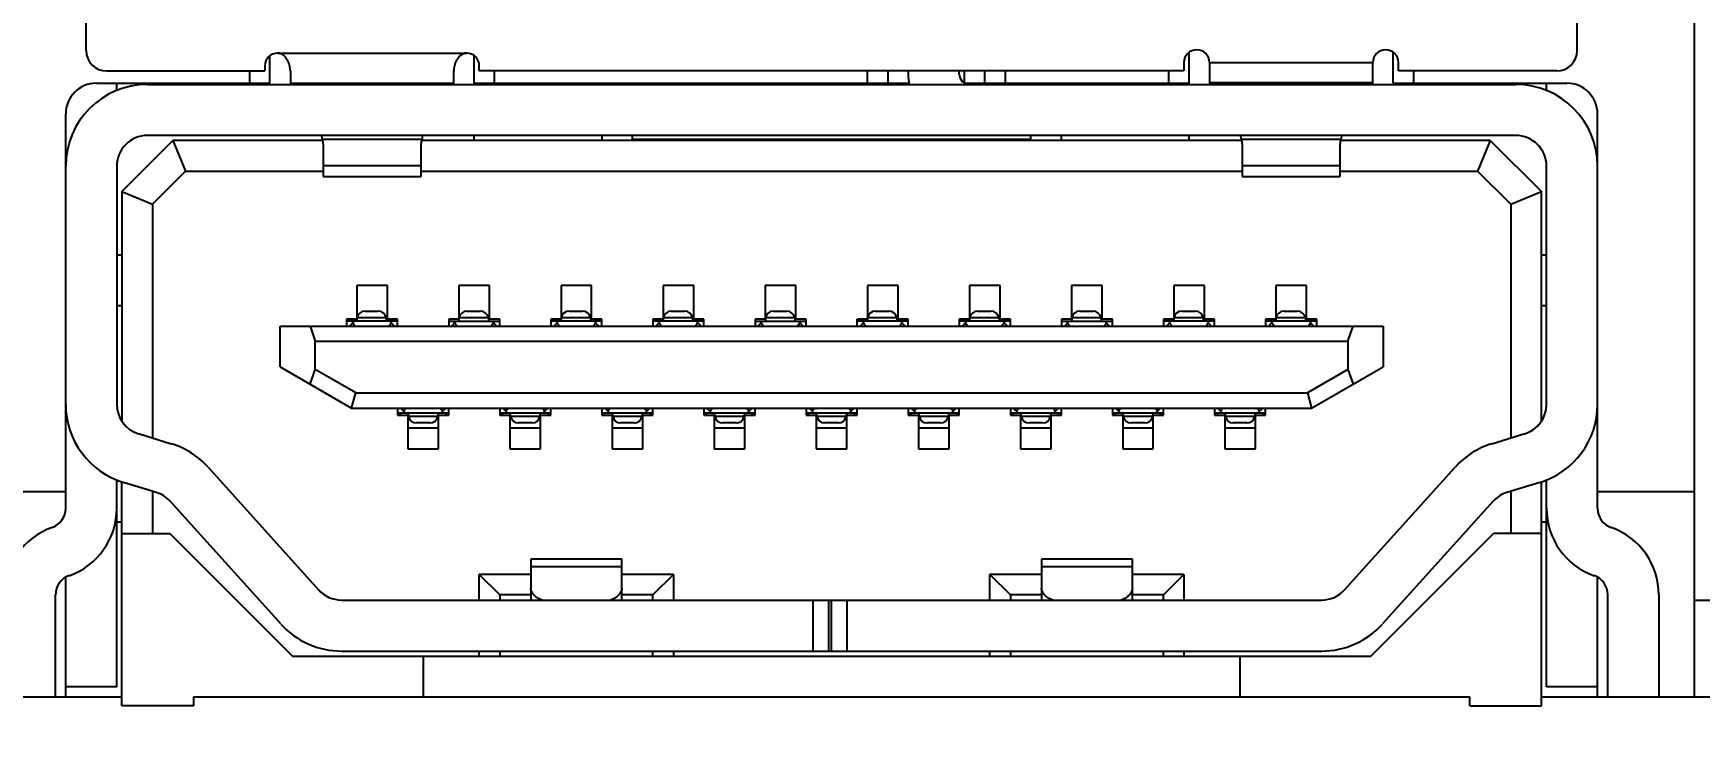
# Model space of a CAD drawing. Header units: millimetres. Extents: x 15 to 418, y 12 to 300.
# Drawn here: x 146.98 to 163.3, y 75.29 to 82.27 of the extents above; entities that cross this region are included whole.
import ezdxf

# ---------------------------------------------------------------- set-up
doc = ezdxf.new("R2010")
doc.units = ezdxf.units.MM
doc.header["$LTSCALE"] = 23.1
doc.layers.get('0').update_dxf_attribs({"linetype": 'CONTINUOUS'})
doc.styles.get("Standard").update_dxf_attribs({"font": 'txt', "width": 0.8})
doc.dimstyles.new('DIMSTYLE_1', dxfattribs={"dimtxt": 4, "dimasz": 4, "dimexe": 0.5, "dimexo": 0.0625, "dimgap": 1, "dimtad": 0, "dimtih": 1, "dimtoh": 1, "dimdec": 1, "dimdsep": 46, "dimtxsty": 'Standard', "dimblk": '_FILLED', "dimblk1": '_FILLED', "dimblk2": '_FILLED', "dimcen": 0.09, "dimadec": 0, "dimazin": 0, "dimtol": 1, "dimtp": 0.5, "dimtm": 0.5, "dimtfac": 1, "dimtdec": 1, "dimtofl": 0, "dimtmove": 0, "dimatfit": 3, "dimldrblk": '_FILLED', "dimfxl": 0, "dimtolj": 1, "dimarcsym": 0})

# ---------------------------------------------------------------- blocks, each defined once
blk = doc.blocks.new('_FILLED')
at = {"color": 0, "linetype": 'ByBlock'}
blk.add_solid([(0, 0), (-1, 0.25), (-1, -0.25)], dxfattribs=at)
blk = doc.blocks.new('*D1')
at = {"color": 2, "linetype": 'Continuous', "transparency": 16777216}
for p, q in [((162.164, 95.259), (203.143, 95.259)), ((202.643, 95.259), (202.643, 75.813)), ((202.643, 56.367), (202.643, 75.813)), ((184.164, 56.367), (203.143, 56.367))]:
    blk.add_line(p, q, dxfattribs=at)
at = {"color": 2, "linetype": 'Continuous', "transparency": 16777216, "xscale": 4, "yscale": 4, "zscale": 4}
for p, rotation in [((202.643, 95.259), 90), ((202.643, 56.367), 270)]:
    blk.add_blockref('_FILLED', p, dxfattribs=dict(at, rotation=rotation))

msp = doc.modelspace()

# ---------------------------------------------------------------- linework, layer by layer
at = {"color": 6, "linetype": 'Continuous'}
for p, q in [((163.251, 75.767), (163.251, 93.659)), ((147.501, 82.099), (147.501, 86.049)), ((162.101, 82.099), (162.101, 86.049)), ((158.301, 81.767), (158.301, 82.08)), ((160.301, 81.779), (160.301, 82.08)), ((149.251, 81.949), (149.251, 81.899)), ((149.301, 81.779), (149.301, 82.046)), ((149.376, 82.074), (151.226, 82.074)), ((151.301, 81.767), (151.301, 82.046)), ((151.351, 81.899), (151.351, 81.949)), ((158.251, 81.982), (158.251, 81.899)), ((158.501, 81.982), (158.501, 81.767)), ((158.501, 81.982), (160.101, 81.982)), ((160.101, 81.767), (160.101, 81.982)), ((160.351, 81.899), (160.351, 81.982)), ((147.601, 81.779), (149.301, 81.779)), ((147.701, 81.899), (149.251, 81.899)), ((147.801, 81.709), (147.801, 81.779)), ((148.101, 81.767), (161.501, 81.767)), ((149.101, 81.899), (149.101, 81.779)), ((149.501, 81.897), (149.501, 81.767)), ((151.101, 81.775), (149.501, 81.775)), ((151.101, 81.767), (151.101, 81.897)), ((151.301, 81.779), (155.551, 81.779)), ((158.251, 81.899), (151.351, 81.899)), ((151.501, 81.779), (151.501, 81.899)), ((152.551, 81.779), (152.551, 81.767)), ((152.851, 81.779), (152.851, 81.767)), ((155.151, 81.779), (155.151, 81.899)), ((155.351, 81.899), (155.351, 81.779)), ((155.551, 81.899), (155.551, 81.867)), ((156.051, 81.867), (156.051, 81.899)), ((156.101, 81.779), (156.101, 81.899)), ((156.106, 81.779), (158.301, 81.779)), ((156.301, 81.779), (156.301, 81.899)), ((156.501, 81.899), (156.501, 81.779)), ((156.751, 81.767), (156.751, 81.779)), ((157.051, 81.767), (157.051, 81.779)), ((158.101, 81.899), (158.101, 81.779)), ((160.101, 81.783), (158.501, 81.783)), ((160.301, 81.779), (162.001, 81.779)), ((161.901, 81.899), (160.351, 81.899)), ((160.501, 81.779), (160.501, 81.899)), ((161.801, 81.709), (161.801, 81.779)), ((147.301, 77.615), (147.301, 81.479)), ((162.301, 77.615), (162.301, 81.479)), ((161.501, 81.267), (148.101, 81.267)), ((151.301, 81.217), (151.301, 81.267)), ((152.551, 81.267), (152.551, 81.217)), ((152.851, 81.229), (152.851, 81.267)), ((156.751, 81.229), (156.751, 81.267)), ((157.051, 81.217), (157.051, 81.267)), ((158.301, 81.217), (158.301, 81.267)), ((147.851, 80.717), (148.351, 81.217)), ((148.351, 81.217), (148.475, 80.917)), ((149.814, 81.217), (148.351, 81.217)), ((149.814, 81.227), (149.821, 81.172)), ((150.788, 81.227), (149.814, 81.227)), ((149.821, 81.172), (149.821, 80.867)), ((150.781, 81.172), (150.788, 81.227)), ((150.781, 80.867), (150.781, 81.172)), ((158.814, 81.217), (150.788, 81.217)), ((152.839, 81.217), (152.851, 81.229)), ((156.751, 81.229), (152.851, 81.229)), ((156.751, 81.229), (156.763, 81.217)), ((159.788, 81.227), (158.814, 81.227)), ((158.814, 81.227), (158.821, 81.172)), ((158.821, 81.172), (158.821, 80.867)), ((159.781, 81.172), (159.788, 81.227)), ((159.781, 80.867), (159.781, 81.172)), ((161.251, 81.217), (159.788, 81.217)), ((161.251, 81.217), (161.127, 80.917)), ((161.251, 81.217), (161.751, 80.717)), ((147.801, 80.967), (147.801, 78.633)), ((149.821, 80.974), (150.781, 80.974)), ((158.821, 80.974), (159.781, 80.974)), ((161.801, 78.633), (161.801, 80.967)), ((148.151, 80.593), (148.475, 80.917)), ((148.475, 80.917), (149.821, 80.917)), ((149.821, 80.867), (150.781, 80.867)), ((150.781, 80.917), (158.821, 80.917)), ((158.821, 80.867), (159.781, 80.867)), ((159.781, 80.917), (161.127, 80.917)), ((161.127, 80.917), (161.451, 80.593)), ((147.851, 80.717), (147.851, 78.472)), ((147.851, 80.717), (148.151, 80.593)), ((161.451, 80.593), (161.751, 80.717)), ((161.751, 78.472), (161.751, 80.717)), ((148.151, 80.593), (148.151, 78.304)), ((161.451, 80.593), (161.451, 78.304)), ((147.801, 80.097), (147.851, 80.097)), ((161.751, 80.097), (161.801, 80.097)), ((150.151, 79.797), (150.151, 79.467)), ((150.451, 79.797), (150.151, 79.797)), ((150.451, 79.467), (150.451, 79.797)), ((151.151, 79.797), (151.151, 79.467)), ((151.451, 79.797), (151.151, 79.797)), ((151.451, 79.467), (151.451, 79.797)), ((152.151, 79.797), (152.151, 79.467)), ((152.451, 79.797), (152.151, 79.797)), ((152.451, 79.467), (152.451, 79.797)), ((153.151, 79.797), (153.151, 79.467)), ((153.451, 79.797), (153.151, 79.797)), ((153.451, 79.467), (153.451, 79.797)), ((154.151, 79.797), (154.151, 79.467)), ((154.451, 79.797), (154.151, 79.797)), ((154.451, 79.467), (154.451, 79.797)), ((155.151, 79.797), (155.151, 79.467)), ((155.451, 79.797), (155.151, 79.797)), ((155.451, 79.467), (155.451, 79.797)), ((156.151, 79.797), (156.151, 79.467)), ((156.451, 79.797), (156.151, 79.797)), ((156.451, 79.467), (156.451, 79.797)), ((157.151, 79.797), (157.151, 79.467)), ((157.451, 79.797), (157.151, 79.797)), ((157.451, 79.467), (157.451, 79.797)), ((158.151, 79.797), (158.151, 79.467)), ((158.451, 79.797), (158.151, 79.797)), ((158.451, 79.467), (158.451, 79.797)), ((159.151, 79.797), (159.151, 79.467)), ((159.451, 79.797), (159.151, 79.797)), ((159.451, 79.467), (159.451, 79.797)), ((147.851, 79.597), (147.801, 79.597)), ((150.051, 79.467), (150.051, 79.401)), ((150.151, 79.467), (150.051, 79.467)), ((150.44, 79.481), (150.152, 79.481)), ((150.152, 79.467), (150.152, 79.447)), ((150.231, 79.547), (150.361, 79.547)), ((150.44, 79.481), (150.44, 79.447)), ((150.551, 79.467), (150.451, 79.467)), ((150.551, 79.401), (150.551, 79.467)), ((151.051, 79.467), (151.051, 79.401)), ((151.151, 79.467), (151.051, 79.467)), ((151.44, 79.481), (151.152, 79.481)), ((151.152, 79.467), (151.152, 79.447)), ((151.231, 79.547), (151.361, 79.547)), ((151.44, 79.481), (151.44, 79.447)), ((151.551, 79.467), (151.451, 79.467)), ((151.551, 79.401), (151.551, 79.467)), ((152.051, 79.467), (152.051, 79.401)), ((152.151, 79.467), (152.051, 79.467)), ((152.44, 79.481), (152.152, 79.481)), ((152.152, 79.467), (152.152, 79.447)), ((152.231, 79.547), (152.361, 79.547)), ((152.44, 79.481), (152.44, 79.447)), ((152.551, 79.467), (152.451, 79.467)), ((152.551, 79.401), (152.551, 79.467)), ((153.051, 79.467), (153.051, 79.401)), ((153.151, 79.467), (153.051, 79.467)), ((153.44, 79.481), (153.152, 79.481)), ((153.152, 79.467), (153.152, 79.447)), ((153.231, 79.547), (153.361, 79.547)), ((153.44, 79.481), (153.44, 79.447)), ((153.551, 79.467), (153.451, 79.467)), ((153.551, 79.401), (153.551, 79.467)), ((154.051, 79.467), (154.051, 79.401)), ((154.151, 79.467), (154.051, 79.467)), ((154.44, 79.481), (154.152, 79.481)), ((154.152, 79.467), (154.152, 79.447)), ((154.231, 79.547), (154.361, 79.547)), ((154.44, 79.481), (154.44, 79.447)), ((154.551, 79.467), (154.451, 79.467)), ((154.551, 79.401), (154.551, 79.467)), ((155.051, 79.401), (155.051, 79.467)), ((155.151, 79.467), (155.051, 79.467)), ((155.44, 79.481), (155.152, 79.481)), ((155.152, 79.467), (155.152, 79.447)), ((155.231, 79.547), (155.361, 79.547)), ((155.44, 79.481), (155.44, 79.447)), ((155.551, 79.467), (155.451, 79.467)), ((155.551, 79.401), (155.551, 79.467)), ((156.051, 79.467), (156.051, 79.401)), ((156.151, 79.467), (156.051, 79.467)), ((156.44, 79.481), (156.152, 79.481)), ((156.152, 79.467), (156.152, 79.447)), ((156.231, 79.547), (156.361, 79.547)), ((156.44, 79.481), (156.44, 79.447)), ((156.551, 79.467), (156.451, 79.467)), ((156.551, 79.401), (156.551, 79.467)), ((157.051, 79.467), (157.051, 79.401)), ((157.151, 79.467), (157.051, 79.467)), ((157.44, 79.481), (157.152, 79.481)), ((157.152, 79.467), (157.152, 79.447)), ((157.231, 79.547), (157.361, 79.547)), ((157.44, 79.481), (157.44, 79.447)), ((157.551, 79.467), (157.451, 79.467)), ((157.551, 79.401), (157.551, 79.467)), ((158.051, 79.467), (158.051, 79.401)), ((158.151, 79.467), (158.051, 79.467)), ((158.44, 79.481), (158.152, 79.481)), ((158.152, 79.467), (158.152, 79.447)), ((158.231, 79.547), (158.361, 79.547)), ((158.44, 79.481), (158.44, 79.447)), ((158.551, 79.467), (158.451, 79.467)), ((158.551, 79.401), (158.551, 79.467)), ((159.051, 79.467), (159.051, 79.401)), ((159.151, 79.467), (159.051, 79.467)), ((159.44, 79.481), (159.152, 79.481)), ((159.152, 79.467), (159.152, 79.447)), ((159.231, 79.547), (159.361, 79.547)), ((159.44, 79.481), (159.44, 79.447)), ((159.551, 79.467), (159.451, 79.467)), ((159.551, 79.401), (159.551, 79.467)), ((161.801, 79.597), (161.751, 79.597)), ((149.401, 79.001), (149.401, 79.401)), ((149.401, 79.401), (160.201, 79.401)), ((149.694, 79.401), (149.745, 79.251)), ((150.551, 79.447), (150.051, 79.447)), ((150.08, 79.401), (150.126, 79.447)), ((150.133, 79.401), (150.111, 79.432)), ((150.491, 79.432), (150.469, 79.401)), ((150.522, 79.401), (150.476, 79.447)), ((151.051, 79.447), (151.551, 79.447)), ((151.08, 79.401), (151.126, 79.447)), ((151.111, 79.432), (151.133, 79.401)), ((151.469, 79.401), (151.491, 79.432)), ((151.476, 79.447), (151.522, 79.401)), ((152.551, 79.447), (152.051, 79.447)), ((152.08, 79.401), (152.126, 79.447)), ((152.133, 79.401), (152.111, 79.432)), ((152.491, 79.432), (152.469, 79.401)), ((152.522, 79.401), (152.476, 79.447)), ((153.551, 79.447), (153.051, 79.447)), ((153.08, 79.401), (153.126, 79.447)), ((153.133, 79.401), (153.111, 79.432)), ((153.491, 79.432), (153.469, 79.401)), ((153.522, 79.401), (153.476, 79.447)), ((154.051, 79.447), (154.551, 79.447)), ((154.08, 79.401), (154.126, 79.447)), ((154.111, 79.432), (154.133, 79.401)), ((154.469, 79.401), (154.491, 79.432)), ((154.476, 79.447), (154.522, 79.401)), ((155.551, 79.447), (155.051, 79.447)), ((155.08, 79.401), (155.126, 79.447)), ((155.133, 79.401), (155.111, 79.432)), ((155.491, 79.432), (155.469, 79.401)), ((155.522, 79.401), (155.476, 79.447)), ((156.551, 79.447), (156.051, 79.447)), ((156.08, 79.401), (156.126, 79.447)), ((156.133, 79.401), (156.111, 79.432)), ((156.491, 79.432), (156.469, 79.401)), ((156.522, 79.401), (156.476, 79.447)), ((157.051, 79.447), (157.551, 79.447)), ((157.08, 79.401), (157.126, 79.447)), ((157.111, 79.432), (157.133, 79.401)), ((157.469, 79.401), (157.491, 79.432)), ((157.476, 79.447), (157.522, 79.401)), ((158.551, 79.447), (158.051, 79.447)), ((158.08, 79.401), (158.126, 79.447)), ((158.133, 79.401), (158.111, 79.432)), ((158.491, 79.432), (158.469, 79.401)), ((158.522, 79.401), (158.476, 79.447)), ((159.551, 79.447), (159.051, 79.447)), ((159.08, 79.401), (159.126, 79.447)), ((159.133, 79.401), (159.111, 79.432)), ((159.491, 79.432), (159.469, 79.401)), ((159.522, 79.401), (159.476, 79.447)), ((159.857, 79.251), (159.908, 79.401)), ((160.201, 79.401), (160.201, 79.001)), ((149.745, 78.975), (149.745, 79.251)), ((149.745, 79.251), (159.857, 79.251)), ((159.857, 79.251), (159.857, 78.975)), ((149.401, 79.001), (150.101, 78.597)), ((149.694, 78.832), (149.745, 78.975)), ((150.141, 78.747), (149.745, 78.975)), ((159.857, 78.975), (159.461, 78.747)), ((159.501, 78.597), (160.201, 79.001)), ((159.857, 78.975), (159.908, 78.832)), ((150.101, 78.597), (150.141, 78.747)), ((150.141, 78.747), (159.461, 78.747)), ((159.461, 78.747), (159.501, 78.597)), ((150.101, 78.597), (159.501, 78.597)), ((150.551, 78.597), (150.551, 78.527)), ((150.551, 78.551), (151.051, 78.551)), ((150.551, 78.527), (150.651, 78.527)), ((150.576, 78.551), (150.576, 78.527)), ((150.58, 78.597), (150.626, 78.551)), ((150.633, 78.597), (150.611, 78.566)), ((150.651, 78.551), (150.657, 78.517)), ((150.651, 78.527), (150.651, 78.197)), ((150.657, 78.517), (150.945, 78.517)), ((150.945, 78.517), (150.951, 78.551)), ((150.951, 78.197), (150.951, 78.527)), ((150.951, 78.527), (151.051, 78.527)), ((150.991, 78.566), (150.969, 78.597)), ((150.976, 78.551), (151.022, 78.597)), ((151.026, 78.527), (151.026, 78.551)), ((151.051, 78.527), (151.051, 78.597)), ((151.551, 78.597), (151.551, 78.527)), ((151.551, 78.551), (152.051, 78.551)), ((151.551, 78.527), (151.651, 78.527)), ((151.576, 78.551), (151.576, 78.527)), ((151.58, 78.597), (151.626, 78.551)), ((151.633, 78.597), (151.611, 78.566)), ((151.651, 78.551), (151.657, 78.517)), ((151.651, 78.527), (151.651, 78.197)), ((151.657, 78.517), (151.945, 78.517)), ((151.945, 78.517), (151.951, 78.551)), ((151.951, 78.197), (151.951, 78.527)), ((151.951, 78.527), (152.051, 78.527)), ((151.991, 78.566), (151.969, 78.597)), ((151.976, 78.551), (152.022, 78.597)), ((152.026, 78.527), (152.026, 78.551)), ((152.051, 78.527), (152.051, 78.597)), ((152.551, 78.597), (152.551, 78.527)), ((152.551, 78.551), (153.051, 78.551)), ((152.551, 78.527), (152.651, 78.527)), ((152.576, 78.551), (152.576, 78.527)), ((152.58, 78.597), (152.626, 78.551)), ((152.633, 78.597), (152.611, 78.566)), ((152.651, 78.551), (152.657, 78.517)), ((152.651, 78.527), (152.651, 78.197)), ((152.657, 78.517), (152.945, 78.517)), ((152.945, 78.517), (152.951, 78.551)), ((152.951, 78.197), (152.951, 78.527)), ((152.951, 78.527), (153.051, 78.527)), ((152.991, 78.566), (152.969, 78.597)), ((152.976, 78.551), (153.022, 78.597)), ((153.026, 78.527), (153.026, 78.551)), ((153.051, 78.527), (153.051, 78.597)), ((153.551, 78.597), (153.551, 78.527)), ((153.551, 78.551), (154.051, 78.551)), ((153.551, 78.527), (153.651, 78.527)), ((153.576, 78.551), (153.576, 78.527)), ((153.58, 78.597), (153.626, 78.551)), ((153.633, 78.597), (153.611, 78.566)), ((153.651, 78.551), (153.657, 78.517)), ((153.651, 78.527), (153.651, 78.197)), ((153.657, 78.517), (153.945, 78.517)), ((153.945, 78.517), (153.951, 78.551)), ((153.951, 78.197), (153.951, 78.527)), ((153.951, 78.527), (154.051, 78.527)), ((153.991, 78.566), (153.969, 78.597)), ((153.976, 78.551), (154.022, 78.597)), ((154.026, 78.527), (154.026, 78.551)), ((154.051, 78.527), (154.051, 78.597)), ((154.551, 78.597), (154.551, 78.527)), ((154.551, 78.551), (155.051, 78.551)), ((154.551, 78.527), (154.651, 78.527)), ((154.576, 78.551), (154.576, 78.527)), ((154.58, 78.597), (154.626, 78.551)), ((154.633, 78.597), (154.611, 78.566)), ((154.651, 78.551), (154.657, 78.517)), ((154.651, 78.527), (154.651, 78.197)), ((154.657, 78.517), (154.945, 78.517)), ((154.945, 78.517), (154.951, 78.551)), ((154.951, 78.197), (154.951, 78.527)), ((154.951, 78.527), (155.051, 78.527)), ((154.991, 78.566), (154.969, 78.597)), ((154.976, 78.551), (155.022, 78.597)), ((155.026, 78.527), (155.026, 78.551)), ((155.051, 78.527), (155.051, 78.597)), ((155.551, 78.597), (155.551, 78.527)), ((155.551, 78.551), (156.051, 78.551)), ((155.551, 78.527), (155.651, 78.527)), ((155.576, 78.551), (155.576, 78.527)), ((155.58, 78.597), (155.626, 78.551)), ((155.633, 78.597), (155.611, 78.566)), ((155.651, 78.551), (155.657, 78.517)), ((155.651, 78.527), (155.651, 78.197)), ((155.657, 78.517), (155.945, 78.517)), ((155.945, 78.517), (155.951, 78.551)), ((155.951, 78.197), (155.951, 78.527)), ((155.951, 78.527), (156.051, 78.527)), ((155.991, 78.566), (155.969, 78.597)), ((155.976, 78.551), (156.022, 78.597)), ((156.026, 78.527), (156.026, 78.551)), ((156.051, 78.527), (156.051, 78.597)), ((156.551, 78.597), (156.551, 78.527)), ((156.551, 78.551), (157.051, 78.551)), ((156.551, 78.527), (156.651, 78.527)), ((156.576, 78.551), (156.576, 78.527)), ((156.58, 78.597), (156.626, 78.551)), ((156.633, 78.597), (156.611, 78.566)), ((156.651, 78.551), (156.657, 78.517)), ((156.651, 78.527), (156.651, 78.197)), ((156.657, 78.517), (156.945, 78.517)), ((156.945, 78.517), (156.951, 78.551)), ((156.951, 78.197), (156.951, 78.527)), ((156.951, 78.527), (157.051, 78.527)), ((156.991, 78.566), (156.969, 78.597)), ((156.976, 78.551), (157.022, 78.597)), ((157.026, 78.527), (157.026, 78.551)), ((157.051, 78.527), (157.051, 78.597)), ((157.551, 78.597), (157.551, 78.527)), ((157.551, 78.551), (158.051, 78.551)), ((157.551, 78.527), (157.651, 78.527)), ((157.576, 78.551), (157.576, 78.527)), ((157.58, 78.597), (157.626, 78.551)), ((157.633, 78.597), (157.611, 78.566)), ((157.651, 78.551), (157.657, 78.517)), ((157.651, 78.527), (157.651, 78.197)), ((157.657, 78.517), (157.945, 78.517)), ((157.945, 78.517), (157.951, 78.551)), ((157.951, 78.197), (157.951, 78.527)), ((157.951, 78.527), (158.051, 78.527)), ((157.991, 78.566), (157.969, 78.597)), ((157.976, 78.551), (158.022, 78.597)), ((158.026, 78.527), (158.026, 78.551)), ((158.051, 78.527), (158.051, 78.597)), ((158.551, 78.597), (158.551, 78.527)), ((158.551, 78.551), (159.051, 78.551)), ((158.551, 78.527), (158.651, 78.527)), ((158.576, 78.551), (158.576, 78.527)), ((158.58, 78.597), (158.626, 78.551)), ((158.633, 78.597), (158.611, 78.566)), ((158.651, 78.551), (158.657, 78.517)), ((158.651, 78.527), (158.651, 78.197)), ((158.657, 78.517), (158.945, 78.517)), ((158.945, 78.517), (158.951, 78.551)), ((158.951, 78.197), (158.951, 78.527)), ((158.951, 78.527), (159.051, 78.527)), ((158.991, 78.566), (158.969, 78.597)), ((158.976, 78.551), (159.022, 78.597)), ((159.026, 78.527), (159.026, 78.551)), ((159.051, 78.527), (159.051, 78.597)), ((148.013, 78.347), (148.335, 78.248)), ((150.951, 78.401), (150.651, 78.401)), ((150.866, 78.451), (150.736, 78.451)), ((151.951, 78.401), (151.651, 78.401)), ((151.866, 78.451), (151.736, 78.451)), ((152.951, 78.401), (152.651, 78.401)), ((152.866, 78.451), (152.736, 78.451)), ((153.951, 78.401), (153.651, 78.401)), ((153.866, 78.451), (153.736, 78.451)), ((154.951, 78.401), (154.651, 78.401)), ((154.866, 78.451), (154.736, 78.451)), ((155.951, 78.401), (155.651, 78.401)), ((155.866, 78.451), (155.736, 78.451)), ((156.951, 78.401), (156.651, 78.401)), ((156.866, 78.451), (156.736, 78.451)), ((157.951, 78.401), (157.651, 78.401)), ((157.866, 78.451), (157.736, 78.451)), ((158.951, 78.401), (158.651, 78.401)), ((158.866, 78.451), (158.736, 78.451)), ((161.267, 78.248), (161.589, 78.347)), ((150.651, 78.197), (150.951, 78.197)), ((151.651, 78.197), (151.951, 78.197)), ((152.651, 78.197), (152.951, 78.197)), ((153.651, 78.197), (153.951, 78.197)), ((154.651, 78.197), (154.951, 78.197)), ((155.651, 78.197), (155.951, 78.197)), ((156.651, 78.197), (156.951, 78.197)), ((157.651, 78.197), (157.951, 78.197)), ((158.651, 78.197), (158.951, 78.197)), ((148.696, 78.018), (149.778, 76.816)), ((159.824, 76.816), (160.907, 78.018)), ((147.801, 75.867), (147.801, 77.898)), ((147.851, 75.679), (147.851, 77.868)), ((148.189, 77.77), (147.867, 77.868)), ((161.735, 77.868), (161.413, 77.77)), ((161.751, 75.679), (161.751, 77.868)), ((161.801, 75.867), (161.801, 77.898)), ((146.351, 77.779), (147.301, 77.779)), ((148.151, 77.782), (148.151, 77.367)), ((149.407, 76.482), (148.324, 77.684)), ((161.278, 77.684), (160.196, 76.482)), ((161.451, 77.782), (161.451, 77.367)), ((162.301, 77.779), (163.251, 77.779)), ((147.851, 77.479), (147.801, 77.479)), ((147.851, 77.367), (148.321, 77.367)), ((148.321, 77.367), (149.521, 76.167)), ((160.081, 76.167), (161.281, 77.367)), ((161.751, 77.367), (161.281, 77.367)), ((161.801, 77.479), (161.751, 77.479)), ((151.856, 77.117), (151.856, 76.717)), ((152.746, 77.117), (151.856, 77.117)), ((152.746, 77.043), (151.856, 77.043)), ((152.746, 76.717), (152.746, 77.117)), ((157.746, 77.117), (156.856, 77.117)), ((156.856, 77.117), (156.856, 76.717)), ((157.746, 77.043), (156.856, 77.043)), ((157.746, 76.717), (157.746, 77.117)), ((147.301, 75.767), (147.301, 76.937)), ((151.351, 76.717), (151.351, 76.967)), ((151.551, 76.767), (151.351, 76.967)), ((151.856, 76.967), (151.351, 76.967)), ((153.251, 76.967), (152.746, 76.967)), ((153.251, 76.967), (153.051, 76.767)), ((153.251, 76.967), (153.251, 76.717)), ((156.351, 76.717), (156.351, 76.967)), ((156.856, 76.967), (156.351, 76.967)), ((156.551, 76.767), (156.351, 76.967)), ((158.251, 76.967), (157.746, 76.967)), ((158.251, 76.967), (158.051, 76.767)), ((158.251, 76.967), (158.251, 76.717)), ((162.301, 75.767), (162.301, 76.937)), ((147.201, 75.767), (147.201, 76.767)), ((150.001, 76.717), (159.601, 76.717)), ((151.551, 76.767), (151.551, 76.717)), ((151.856, 76.767), (151.551, 76.767)), ((153.051, 76.767), (152.746, 76.767)), ((153.051, 76.717), (153.051, 76.767)), ((154.621, 76.217), (154.621, 76.717)), ((154.771, 76.717), (154.771, 76.217)), ((154.801, 76.217), (154.801, 76.717)), ((154.951, 76.717), (154.951, 76.217)), ((156.551, 76.767), (156.551, 76.717)), ((156.856, 76.767), (156.551, 76.767)), ((158.051, 76.767), (157.746, 76.767)), ((158.051, 76.717), (158.051, 76.767)), ((162.401, 75.767), (162.401, 76.767)), ((162.901, 76.767), (162.901, 75.767)), ((150.001, 76.217), (159.601, 76.217)), ((151.351, 76.167), (151.351, 76.217)), ((151.551, 76.217), (151.551, 76.167)), ((153.051, 76.167), (153.051, 76.217)), ((153.251, 76.217), (153.251, 76.167)), ((156.351, 76.167), (156.351, 76.217)), ((156.551, 76.217), (156.551, 76.167)), ((158.051, 76.167), (158.051, 76.217)), ((158.251, 76.217), (158.251, 76.167)), ((149.521, 76.167), (160.081, 76.167)), ((150.801, 76.167), (150.801, 75.767)), ((158.801, 75.767), (158.801, 76.167)), ((147.801, 75.867), (147.301, 75.867)), ((148.551, 75.767), (148.551, 75.679)), ((148.551, 75.767), (150.801, 75.767)), ((158.801, 75.767), (161.051, 75.767)), ((161.051, 75.679), (161.051, 75.767)), ((162.301, 75.867), (161.801, 75.867)), ((148.551, 75.679), (147.851, 75.679)), ((161.051, 75.679), (161.751, 75.679))]:
    msp.add_line(p, q, dxfattribs=at)
at = {"color": 7, "linetype": 'Continuous'}
for p, q in [((163.251, 76.717), (165.821, 76.717)), ((126.101, 75.767), (147.851, 75.767)), ((150.801, 75.767), (158.801, 75.767)), ((161.751, 75.767), (182.101, 75.767))]:
    msp.add_line(p, q, dxfattribs=at)
at = {"color": 6, "linetype": 'Continuous'}
for centre, radius, start, end in [((147.701, 82.099), 0.2, 180, 270), ((158.376, 81.982), 0.125, 0, 180), ((160.226, 81.982), 0.125, 0, 180), ((161.901, 82.099), 0.2, 270, 360), ((149.376, 81.949), 0.125, 90, 180), ((151.226, 81.949), 0.125, 0, 90), ((147.601, 81.479), 0.3, 90, 180), ((148.101, 80.967), 0.8, 90, 180), ((156.151, 81.867), 0.6, 180, 189.5941), ((156.151, 81.867), 0.1, 180, 270), ((161.501, 80.967), 0.8, 0, 90), ((162.001, 81.479), 0.3, 0, 90), ((148.101, 80.967), 0.3, 90, 180), ((161.501, 80.967), 0.3, 0, 90), ((150.231, 79.467), 0.08, 89.936, 169.998), ((150.361, 79.467), 0.08, 10.002, 90.0656), ((151.231, 79.467), 0.08, 89.936, 169.998), ((151.361, 79.467), 0.08, 10.002, 90.0656), ((152.231, 79.467), 0.08, 89.936, 169.998), ((152.361, 79.467), 0.08, 10.002, 90.0656), ((153.231, 79.467), 0.08, 89.936, 169.998), ((153.361, 79.467), 0.08, 10.002, 90.0656), ((154.231, 79.467), 0.08, 89.936, 169.998), ((154.361, 79.467), 0.08, 10.002, 90.0656), ((155.231, 79.467), 0.08, 89.936, 169.998), ((155.361, 79.467), 0.08, 10.002, 90.0656), ((156.231, 79.467), 0.08, 89.936, 169.998), ((156.361, 79.467), 0.08, 10.002, 90.0656), ((157.231, 79.467), 0.08, 89.936, 169.998), ((157.361, 79.467), 0.08, 10.002, 90.0656), ((158.231, 79.467), 0.08, 89.936, 169.998), ((158.361, 79.467), 0.08, 10.002, 90.0656), ((159.231, 79.467), 0.08, 89.936, 169.998), ((159.361, 79.467), 0.08, 10.002, 90.0656), ((148.101, 78.633), 0.8, 180, 253), ((148.101, 78.633), 0.3, 180, 253), ((150.736, 78.531), 0.08, 190.0011, 270.0475), ((150.866, 78.531), 0.08, 269.9525, 349.9987), ((151.736, 78.531), 0.08, 190.0011, 270.0475), ((151.866, 78.531), 0.08, 269.9525, 349.9986), ((152.736, 78.531), 0.08, 190.0011, 270.0475), ((152.866, 78.531), 0.08, 269.9525, 349.9986), ((153.736, 78.531), 0.08, 190.0011, 270.0475), ((153.866, 78.531), 0.08, 269.9525, 349.9987), ((154.736, 78.531), 0.08, 190.0011, 270.0475), ((154.866, 78.531), 0.08, 269.9525, 349.9986), ((155.736, 78.531), 0.08, 190.0011, 270.0475), ((155.866, 78.531), 0.08, 269.9525, 349.9986), ((156.736, 78.531), 0.08, 190.0011, 270.0475), ((156.866, 78.531), 0.08, 269.9525, 349.9986), ((157.736, 78.531), 0.08, 190.0011, 270.0475), ((157.866, 78.531), 0.08, 269.9525, 349.9986), ((158.736, 78.531), 0.08, 190.0011, 270.0475), ((158.866, 78.531), 0.08, 269.9525, 349.9986), ((161.501, 78.633), 0.3, 287, 360), ((161.501, 78.633), 0.8, 287, 360), ((148.101, 77.483), 0.8, 42, 73), ((161.501, 77.483), 0.8, 107, 138), ((148.101, 77.483), 0.3, 42, 73), ((161.501, 77.483), 0.3, 107, 138), ((147.101, 77.615), 0.2, 289.4712, 360), ((147.101, 77.615), 0.7, 289.4712, 360), ((162.501, 77.615), 0.7, 180, 250.5288), ((162.501, 77.615), 0.2, 180, 250.5288), ((147.401, 76.767), 0.7, 109.4712, 180), ((162.201, 76.767), 0.7, 0, 70.5288), ((147.401, 76.767), 0.2, 109.4712, 180), ((162.201, 76.767), 0.2, 0, 70.5288), ((150.001, 77.017), 0.3, 222, 270), ((159.601, 77.017), 0.3, 270, 318), ((150.001, 77.017), 0.8, 222, 270), ((159.601, 77.017), 0.8, 270, 318)]:
    msp.add_arc(centre, radius, start, end, dxfattribs=at)
for centre, start_param, end_param in [((149.804, 80.967), -0.523599, 0), ((150.798, 80.967), 0, 0.523599), ((158.804, 80.967), -0.523599, 0), ((159.798, 80.967), 0, 0.523599)]:
    msp.add_ellipse(centre, major_axis=(0, 0.3), ratio=0.069927, start_param=start_param, end_param=end_param, dxfattribs=at)
for points, knots in [([(149.501, 81.897), (149.501, 81.914), (149.496, 81.952), (149.479, 81.997), (149.456, 82.031), (149.435, 82.054), (149.407, 82.07), (149.386, 82.074), (149.376, 82.074)], [0, 0, 0, 0, 0.22674, 0.476285, 0.606014, 0.737152, 0.868626, 1, 1, 1, 1]), ([(151.226, 82.074), (151.216, 82.074), (151.195, 82.069), (151.168, 82.053), (151.146, 82.031), (151.123, 81.997), (151.105, 81.952), (151.101, 81.914), (151.101, 81.897)], [0, 0, 0, 0, 0.131377, 0.262777, 0.393993, 0.523719, 0.773285, 1, 1, 1, 1]), ([(151.966, 76.716), (151.95, 76.723), (151.921, 76.737), (151.885, 76.765), (151.862, 76.797), (151.856, 76.821), (151.856, 76.832)], [0, 0, 0, 0, 0.308415, 0.574483, 0.800174, 1, 1, 1, 1]), ([(152.746, 76.832), (152.746, 76.821), (152.741, 76.797), (152.717, 76.765), (152.681, 76.737), (152.652, 76.723), (152.636, 76.716)], [0, 0, 0, 0, 0.199492, 0.424376, 0.690411, 1, 1, 1, 1]), ([(156.967, 76.716), (156.95, 76.723), (156.921, 76.737), (156.885, 76.765), (156.862, 76.797), (156.856, 76.821), (156.856, 76.832)], [0, 0, 0, 0, 0.308769, 0.574454, 0.800175, 1, 1, 1, 1]), ([(157.746, 76.832), (157.746, 76.821), (157.74, 76.797), (157.717, 76.765), (157.681, 76.737), (157.652, 76.723), (157.636, 76.716)], [0, 0, 0, 0, 0.199825, 0.425546, 0.691231, 1, 1, 1, 1])]:
    msp.add_open_spline(points, degree=3, knots=knots, dxfattribs=at)

# ---------------------------------------------------------------- dimensions: what is measured, and where the dimension line sits
at = {"color": 2, "linetype": 'Continuous'}
dim = msp.add_linear_dim(base=(202.643, 56.367), p1=(162.101, 95.259), p2=(184.101, 56.367), angle=270, dimstyle='DIMSTYLE_1', override={"dimtad": 1, "dimtih": 0, "dimtoh": 0}, dxfattribs=at)
dim.commit()
dim.dimension.update_dxf_attribs({"geometry": '*D1', "text_midpoint": (202.643, 62.28), "dimtype": 160})

doc.saveas('drawing.dxf')
